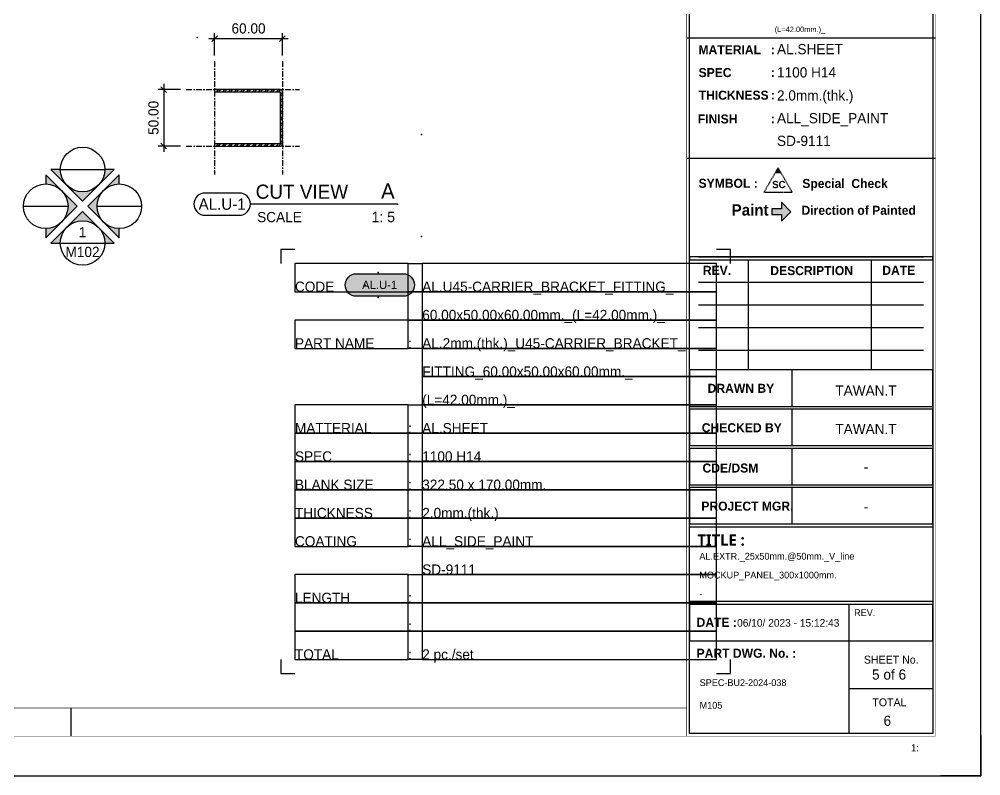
# Model space of a CAD drawing. Header units: millimetres. Extents: x -244126 to 368105, y -173968 to 259060.
# Drawn here: x 20532 to 21382, y 56397 to 57065 of the extents above; entities that cross this region are included whole.
import ezdxf
from ezdxf.enums import TextEntityAlignment as Align

# ---------------------------------------------------------------- set-up
doc = ezdxf.new("R2010")
doc.units = ezdxf.units.MM
doc.header["$MEASUREMENT"] = 0
for name, pattern in [('005_GG_TA_LINE', [13.75, 5, -1.25, 1.25, -1.25, 5]), ('ACAD_ISO04W100', [30, 24, -3, 0, -3]), ('BORDER2', [22.225, 6.35, -3.175, 6.35, -3.175, 0, -3.175]), ('CENTER', [2, 1.25, -0.25, 0.25, -0.25]), ('HIDDEN', [9.525, 6.35, -3.175]), ('TA_GL_000.00010', [0.000275, 0.0001, -2.5e-05, 2.5e-05, -2.5e-05, 0.0001]), ('TA_GL_005.00', [13.75, 5, -1.25, 1.25, -1.25, 5])]:
    doc.linetypes.add(name, pattern=pattern)
for name, color, linetype in [('000 - D I M 0.25', 6, 'Continuous'), ('000 - GRID', 8, 'CENTER'), ('000 - H A T C H', 8, 'Continuous'), ('000 - L I N E 0.1', 1, 'Continuous'), ('000 - SYMBOL CON', 1, 'Continuous'), ('000 - T E X T', 4, 'Continuous'), ('000 - TITLEBLOCK', 4, 'Continuous'), ('A04_TUBE SERIES', 7, 'Continuous'), ('FL-Support ii', 5, 'Continuous'), ('T E X T', 4, 'Continuous')]:
    doc.layers.add(name, color=color, linetype=linetype)
doc.styles.add('BROWALLIA', font='BrowalliaUPC.ttf')
doc.styles.add('Cetury Gothic', font='GOTHIC.TTF')
doc.styles.add('CORDIA', font='cordia.shx')
doc.styles.add('MtXpl_BrowalliaUPC', font='BrowalliaUPC.ttf')
doc.styles.add('MtXpl_Century_Gothic', font='GOTHICB.TTF')
doc.styles.add('MtXpl_Malgun_Gothic', font='malgunbd.ttf')
doc.styles.add('TA', font='Cordia New.ttf', dxfattribs={"height": 4.5})
doc.dimstyles.new('DIM E-E', dxfattribs={"dimscale": 2, "dimtxt": 0.18, "dimasz": 0.1, "dimexe": 0.1, "dimexo": 0.1, "dimgap": 0.09, "dimtad": 1, "dimtoh": 1, "dimzin": 0, "dimdsep": 46, "dimtxsty": 'CORDIA', "dimblk": 'OBLIQUE', "dimcen": 0.1, "dimdle": 0.1, "dimclrd": 40, "dimclre": 140, "dimclrt": 3, "dimadec": 0, "dimazin": 0, "dimtfac": 1, "dimtix": 1, "dimtmove": 2, "dimatfit": 3, "dimfxl": 1, "dimtolj": 1, "dimtzin": 0, "dimarcsym": 0})

# ---------------------------------------------------------------- blocks, each defined once
blk = doc.blocks.new('A$C829836ee')
for p in [(0, 3), (0, -3)]:
    blk.add_point(p)
blk = doc.blocks.new('*U4955')
at = {"layer": '000 - H A T C H'}
h = blk.add_hatch(color=250, dxfattribs=at)
h.dxf.hatch_style = 1
edge = h.paths.add_edge_path()
edge.add_arc((10.87, -3.8), 2, 90, 270, ccw=False)
edge.add_line((10.87, -1.8), (19.12, -1.8))
edge.add_arc((19.12, -3.8), 2, -90, 90, ccw=False)
edge.add_line((19.12, -5.8), (10.87, -5.8))
at = {"layer": '000 - SYMBOL CON', "color": 2}
blk.add_lwpolyline([(10.87, -5.8, -1), (10.87, -1.8), (19.12, -1.8, -1), (19.12, -5.8)], format="xyb", close=True, dxfattribs=at)
at = {"layer": 'A04_TUBE SERIES', "color": 3}
blk.add_point((12.41, -3.8), dxfattribs=at)
at = {"layer": 'Defpoints', "color": 250}
for points in [[(0, 2.5), (-2.5, 2.5), (-2.5, 0)], [(77, 0), (77, 2.5), (74.5, 2.5)], [(-2.5, -70), (-2.5, -72.5), (0, -72.5)], [(74.5, -72.5), (77, -72.5), (77, -70)]]:
    blk.add_lwpolyline(points, dxfattribs=at)
for points in [[(0, -5), (20, -5), (20, 0), (0, 0)], [(20, 0), (22.5, 0), (22.5, -5), (20, -5)], [(22.5, -5), (74.5, -5), (74.5, 0), (22.5, 0)], [(20, -5), (22.5, -5), (22.5, -10), (20, -10)], [(22.5, -10), (74.5, -10), (74.5, -5), (22.5, -5)], [(0, -15), (20, -15), (20, -10), (0, -10)], [(20, -10), (22.5, -10), (22.5, -15), (20, -15)], [(22.5, -15), (74.5, -15), (74.5, -10), (22.5, -10)], [(22.5, -20), (74.5, -20), (74.5, -15), (22.5, -15)], [(22.5, -25), (74.5, -25), (74.5, -20), (22.5, -20)], [(0, -30), (20, -30), (20, -25), (0, -25)], [(20, -25), (22.5, -25), (22.5, -30), (20, -30)], [(22.5, -30), (74.5, -30), (74.5, -25), (22.5, -25)], [(0, -35), (20, -35), (20, -30), (0, -30)], [(20, -30), (22.5, -30), (22.5, -35), (20, -35)], [(22.5, -35), (74.5, -35), (74.5, -30), (22.5, -30)], [(0, -40), (20, -40), (20, -35), (0, -35)], [(20, -35), (22.5, -35), (22.5, -40), (20, -40)], [(22.5, -40), (74.5, -40), (74.5, -35), (22.5, -35)], [(0, -45), (20, -45), (20, -40), (0, -40)], [(20, -40), (22.5, -40), (22.5, -45), (20, -45)], [(22.5, -45), (74.5, -45), (74.5, -40), (22.5, -40)], [(0, -50), (20, -50), (20, -45), (0, -45)], [(20, -45), (22.5, -45), (22.5, -50), (20, -50)], [(22.5, -50), (74.5, -50), (74.5, -45), (22.5, -45)], [(22.5, -55), (74.5, -55), (74.5, -50), (22.5, -50)], [(0, -60), (20, -60), (20, -55), (0, -55)], [(20, -55), (22.5, -55), (22.5, -60), (20, -60)], [(22.5, -60), (74.5, -60), (74.5, -55), (22.5, -55)], [(0, -65), (20, -65), (20, -60), (0, -60)], [(20, -60), (22.5, -60), (22.5, -65), (20, -65)], [(22.5, -65), (74.5, -65), (74.5, -60), (22.5, -60)], [(0, -70), (20, -70), (20, -65), (0, -65)], [(20, -65), (22.5, -65), (22.5, -70), (20, -70)], [(22.5, -70), (74.5, -70), (74.5, -65), (22.5, -65)]]:
    blk.add_lwpolyline(points, close=True, dxfattribs=at)
at = {"xscale": 0.7454636594928784, "yscale": 0.7454636594928784, "zscale": 0.7454636594928784}
blk.add_blockref('A$C829836ee', (14.71, -3.8), dxfattribs=at)
at = {"layer": '000 - T E X T', "linetype": 'BORDER2', "style": 'TA'}
for s, p in [('CODE', (0, -5)), ('PART NAME', (0, -15)), (':', (20, -15)), ('MATTERIAL', (0, -30)), (':', (20, -30)), ('SPEC', (0, -35)), (':', (20, -35)), ('BLANK SIZE', (0, -40)), (':', (20, -40)), ('THICKNESS', (0, -45)), (':', (20, -45)), ('COATING', (0, -50)), (':', (20, -50)), ('LENGTH', (0, -60)), (':', (20, -60)), (':', (20, -65)), ('TOTAL', (0, -70)), (':', (20, -70))]:
    blk.add_text(s, height=1.8, dxfattribs=at).set_placement(p)
at = {"layer": '000 - T E X T', "style": 'TA', "flags": 1}
blk.add_attdef('BLK_NAME', (1.99, 0.93), '', height=1.8, dxfattribs=at)
at = {"layer": '000 - T E X T', "style": 'MtXpl_BrowalliaUPC'}
blk.add_attdef('NO.CODE', text='', height=1.49, dxfattribs=at).set_placement((14.98, -3.76), align=Align.MIDDLE_CENTER)
at = {"layer": '000 - T E X T', "style": 'TA'}
for tag, p in [('CODE_VALUE_1', (22.5, -5)), ('CODE_VALUE_2', (22.5, -10)), ('PART_NAME_VALUE_1', (22.5, -15)), ('PART_NAME_VALUE_2', (22.5, -20)), ('PART_NAME_VALUE_3', (22.5, -25)), ('MATTERIAL_VALUE_1', (22.5, -30)), ('SPEC_VALUE', (22.5, -35)), ('BLANK_SIZE_VALUE', (22.5, -40)), ('THICKNESS_VALUE', (22.5, -45)), ('COATING_VALUE_1', (22.5, -50)), ('COATING_VALUE_2', (22.5, -55)), ('LENGTH_VALUE_1', (22.5, -60)), ('LENGTH_VALUE_2', (22.5, -65)), ('TOTAL_VALUE', (22.5, -70))]:
    blk.add_attdef(tag, p, '', height=1.8, dxfattribs=at)
blk = doc.blocks.new('A$Cfd196da9')
at = {"color": 0, "linetype": 'ByBlock', "const_width": 0.1}
blk.add_lwpolyline([(-143.5, -98), (96.5, -98), (96.5, 99), (-143.5, 99)], close=True, dxfattribs=at)
blk = doc.blocks.new('*U1676')
h = blk.add_hatch(color=150)
h.dxf.hatch_style = 1
h.paths.add_polyline_path([(1305.85, 537.41), (1302.96, 532.41), (1308.73, 532.41)])
at = {"layer": 'FL-Support ii'}
blk.add_hatch(color=1, dxfattribs=at).paths.add_polyline_path([(1308.82, 501.07), (1308.82, 506.9), (1317.17, 498.55), (1308.82, 490.2), (1308.82, 496.03), (1300.46, 496.03), (1300.46, 501.07)])
at = {"color": 3, "linetype": 'Continuous'}
for p, q in [((1445, 651.81), (1225, 651.81)), ((1445, 651.81), (1225, 651.81)), ((1445, 545.58), (1225, 545.58)), ((1279.52, 456.16), (1279.52, 358.66)), ((1387.98, 456.16), (1387.98, 358.66)), ((1235.52, 436.16), (1434.48, 436.16)), ((1318.09, 358.66), (1318.09, 326.52)), ((1318.09, 324.02), (1318.09, 291.88)), ((1318.09, 289.38), (1318.09, 257.23)), ((1318.09, 254.73), (1318.09, 222.59)), ((1368.49, 151.43), (1368.49, 119.29)), ((1368.49, 119.29), (1368.49, 37.5)), ((1368.49, 77.14), (1442.5, 77.14))]:
    blk.add_line(p, q, dxfattribs=at)
at = {"color": 8, "linetype": 'Continuous'}
for p, q in [((1235.52, 458.66), (1434.48, 458.66)), ((1235.52, 416.16), (1434.48, 416.16)), ((1235.52, 396.16), (1434.48, 396.16)), ((1235.52, 376.16), (1434.48, 376.16))]:
    blk.add_line(p, q, dxfattribs=at)
at = {"color": 150, "linetype": 'HIDDEN', "ltscale": 0.1}
blk.add_lwpolyline([(1293.35, 515.76), (1318.35, 515.76), (1305.85, 537.41), (1293.35, 515.76)], dxfattribs=at)
at = {"color": 3, "linetype": 'Continuous'}
for points in [[(1442.5, 456.16), (1442.5, 458.66), (1227.5, 458.66), (1227.5, 456.16)], [(1442.5, 326.52), (1442.5, 358.66), (1227.5, 358.66), (1227.5, 326.52)], [(1442.5, 291.88), (1442.5, 324.02), (1227.5, 324.02), (1227.5, 291.88)], [(1442.5, 257.23), (1442.5, 289.38), (1227.5, 289.38), (1227.5, 257.23)], [(1442.5, 222.59), (1442.5, 254.73), (1227.5, 254.73), (1227.5, 222.59)], [(1442.5, 220.09), (1442.5, 153.93), (1227.5, 153.93), (1227.5, 220.09)], [(1442.5, 119.29), (1442.5, 151.43), (1227.5, 151.43), (1227.5, 119.29)], [(1442.5, 119.29), (1442.5, 37.5), (1227.5, 37.5), (1227.5, 119.29)]]:
    blk.add_lwpolyline(points, close=True, dxfattribs=at)
blk.add_point((792.5, 652.5))
at = {"layer": '000 - L I N E 0.1', "color": 21, "linetype": 'Continuous'}
blk.add_lwpolyline([(1485, 35.6), (1485, 0), (1449.4, 0)], dxfattribs=at)
at = {"layer": '000 - T E X T', "color": 3}
blk.add_line((681.14, 35), (681.14, 60), dxfattribs=at)
at = {"layer": '000 - T E X T', "color": 3, "const_width": 0.5}
blk.add_lwpolyline([(1445, 35), (1225, 35), (1225, 1020), (1445, 1020)], close=True, dxfattribs=at)
at = {"layer": '000 - T E X T', "color": 3}
blk.add_lwpolyline([(1442.5, 37.5), (1227.5, 37.5), (1227.5, 1017.5), (1442.5, 1017.5)], close=True, dxfattribs=at)
at = {"layer": '000 - T E X T', "color": 3, "const_width": 0.5}
blk.add_lwpolyline([(25, 60), (1225, 60)], dxfattribs=at)
at = {"layer": '000 - TITLEBLOCK', "color": 250}
blk.add_lwpolyline([(0, 0), (1485, 0), (1485, 1050), (0, 1050)], close=True, dxfattribs=at)
at = {"layer": 'FL-Support ii', "color": 5}
blk.add_lwpolyline([(1308.82, 490.2), (1317.17, 498.55), (1308.82, 506.9), (1308.82, 501.07), (1300.46, 501.07), (1300.46, 496.03), (1308.82, 496.03)], close=True, dxfattribs=at)
at = {"layer": '000 - T E X T', "color": 3, "xscale": 5, "yscale": 5, "zscale": 5}
blk.add_blockref('A$Cfd196da9', (742.5, 525), dxfattribs=at)
at = {"color": 4, "style": 'Cetury Gothic'}
blk.add_text(' 1:', height=6.255, dxfattribs=at).set_placement((1420.99, 21.6))
at = {"color": 4, "style": 'TA'}
blk.add_attdef('PAPER_SIZE', text='', height=6.25, dxfattribs=at).set_placement((1421.5, 24.94), align=Align.MIDDLE_RIGHT)
blk.add_attdef('SCALE_SIZE', text='', height=6.25, dxfattribs=at).set_placement((1433.78, 25.07), align=Align.MIDDLE_LEFT)
at = {"layer": '000 - D I M 0.25', "color": 2, "insert": (1297.48, 505.12), "char_height": 10, "width": 335.5681, "attachment_point": 3, "style": 'BROWALLIA'}
blk.add_mtext('{\\fBrowalliaUPC|b1|i0|c222|p34;Paint}', dxfattribs=at)
at = {"layer": '000 - T E X T', "linetype": '005_GG_TA_LINE', "insert": (1267.13, 138.51), "char_height": 6.7192, "attachment_point": 1, "style": 'Cetury Gothic'}
blk.add_mtext(' 06/10/ 2023 - 15:12:43 ', dxfattribs=at)
at = {"layer": '000 - T E X T', "color": 250, "style": 'TA'}
for tag, height, p in [('SUPERLINK', 5, (43.16, 1039.41)), ('NAMEFILE', 5, (43.16, 1029.41)), ('SC', 100, (8.41, 938.03))]:
    blk.add_attdef(tag, text='', height=height, dxfattribs=at).set_placement(p, align=Align.MIDDLE_LEFT)
at = {"layer": '000 - T E X T', "color": 4, "style": 'TA'}
for tag, height, p in [('NAME_JOB_1', 5, (1309.16, 845.63)), ('NAME_JOB_2', 5, (1309.16, 834.72)), ('NAME_PROJECT_1', 7.5, (1234.52, 797.42)), ('NAME_PROJECT_2', 7.5, (1234.52, 778.92)), ('NAME_PROJECT_3', 7.5, (1234.52, 760.42)), ('CODE_VALUE_1', 4.75, (1302.87, 722.8)), ('CODE_VALUE_2', 4.75, (1302.87, 707.8)), ('PART_NAME_VALUE_1', 4.75, (1302.87, 689.69)), ('PART_NAME_VALUE_2', 4.75, (1302.87, 674.69)), ('PART_NAME_VALUE_3', 4.75, (1302.87, 659.69)), ('MATTERIAL_VALUE_1', 9, (1304.89, 642.26)), ('SPEC_VALUE', 9, (1304.89, 621.71)), ('THICKNESS_VALUE', 9, (1304.89, 601.32)), ('COATING_VALUE_1', 9, (1304.89, 581.25)), ('COATING_VALUE_2', 9, (1304.89, 561.18)), ('NAME_TITLE_1', 6, (1236.27, 194.04)), ('NAME_TITLE_2', 6, (1236.27, 177.39)), ('NAME_TITLE_3', 6, (1236.27, 160.74)), ('DRAWING_NO1', 6, (1236.53, 82.29)), ('DRAWING_NO2', 6, (1236.53, 62.29))]:
    blk.add_attdef(tag, text='', height=height, dxfattribs=at).set_placement(p, align=Align.MIDDLE_LEFT)
for tag, p in [('NAME_DAFT', (1383.53, 340.54)), ('NAME_CHECKED', (1383.53, 306.49)), ('NAME_DESIGNER', (1383.53, 273.03)), ('NAME_DESIGN_MGR', (1383.53, 237.79))]:
    blk.add_attdef(tag, text='', height=9, dxfattribs=at).set_placement(p, align=Align.MIDDLE_CENTER)
for tag, p, height in [('REV', (1383.82, 125.62), 9.38), ('NAME_REMARK', (138.21, 43.26), 10)]:
    blk.add_attdef(tag, p, '', height=height, dxfattribs=at)
at = {"layer": '000 - T E X T', "color": 4, "style": 'Cetury Gothic'}
for tag, p in [('SHEET_NO.', (1403.95, 84.99)), ('TOTAL_SHEET_NO.', (1402.41, 44.1))]:
    blk.add_attdef(tag, text='', height=9, dxfattribs=at).set_placement(p, align=Align.CENTER)
at = {"layer": 'T E X T', "color": 4, "linetype": '005_GG_TA_LINE'}
for s, height, style, p in [('MATERIAL', 8, 'MtXpl_Century_Gothic', (1235.49, 637.74)), (':', 8, 'MtXpl_Century_Gothic', (1299.55, 637.74)), ('SPEC', 8, 'MtXpl_Century_Gothic', (1235.57, 617.54)), (':', 8, 'MtXpl_Century_Gothic', (1299.55, 617.74)), ('THICKNESS', 8, 'MtXpl_Century_Gothic', (1235.67, 597.54)), (':', 8, 'MtXpl_Century_Gothic', (1299.55, 597.74)), ('FINISH', 8, 'MtXpl_Century_Gothic', (1234.86, 576.53)), (':', 8, 'MtXpl_Century_Gothic', (1299.55, 576.73)), ('SYMBOL :', 8, 'MtXpl_Century_Gothic', (1235.57, 519.67)), ('Special  Check', 8, 'MtXpl_Century_Gothic', (1327.25, 519.52)), ('Direction of Painted', 8, 'MtXpl_Century_Gothic', (1326.55, 495.81)), ('REV.', 8, 'MtXpl_Century_Gothic', (1239.38, 442.73)), ('DESCRIPTION', 8, 'MtXpl_Century_Gothic', (1298.98, 442.52)), ('DATE', 8, 'MtXpl_Century_Gothic', (1397.95, 442.73)), ('DRAWN BY', 8, 'MtXpl_Century_Gothic', (1243.57, 338.45)), ('CHECKED BY', 8, 'MtXpl_Century_Gothic', (1238.41, 303.6)), ('CDE/DSM', 8, 'MtXpl_Century_Gothic', (1239.06, 268)), ('PROJECT MGR.', 8, 'MtXpl_Century_Gothic', (1238.01, 234.31)), ('TITLE :', 10, 'MtXpl_Malgun_Gothic', (1234.5, 203.31)), ('REV.', 6, 'Cetury Gothic', (1373.06, 141.16)), ('DATE :', 8, 'MtXpl_Century_Gothic', (1233.81, 131.61)), ('PART DWG. No. :', 8, 'MtXpl_Century_Gothic', (1233.82, 104.31)), ('SHEET No.', 7, 'Cetury Gothic', (1381.7, 99.12)), ('TOTAL', 7, 'Cetury Gothic', (1389.2, 61.41))]:
    blk.add_text(s, height=height, dxfattribs=dict(at, style=style)).set_placement(p)
at = {"layer": 'T E X T', "color": 150, "insert": (1300.61, 525.78), "char_height": 6.4, "attachment_point": 1, "style": 'Cetury Gothic'}
blk.add_mtext('{\\fCentury Gothic|b1|i0|c0|p34;SC}', dxfattribs=at)
blk = doc.blocks.new('*U301')
at = {"color": 3}
blk.add_point((0, -50), dxfattribs=at)
at = {"layer": '000 - GRID', "color": 0, "linetype": 'ByBlock'}
blk.add_line((0, 25), (0, -75), dxfattribs=at)
at = {"layer": '000 - GRID', "color": 0}
blk.add_point((0, 0), dxfattribs=at)
at = {"style": 'TA', "flags": 1}
blk.add_attdef('LOCATION', (6, 6), '', height=4.5, dxfattribs=at)
blk = doc.blocks.new('_Oblique')
at = {"color": 0, "linetype": 'ByBlock', "lineweight": -2}
blk.add_line((-0.5, -0.5), (0.5, 0.5), dxfattribs=at)
blk = doc.blocks.new('*D4463')
at = {"layer": 'A04_TUBE SERIES', "color": 40, "lineweight": -2, "transparency": 16777216}
blk.add_line((20699.31, 57048.3), (20769.31, 57048.3), dxfattribs=at)
at = {"layer": 'A04_TUBE SERIES', "color": 140, "linetype": 'ACAD_ISO04W100', "lineweight": -2, "transparency": 16777216}
for p, q in [((20704.31, 57033.3), (20704.31, 57053.3)), ((20764.31, 57033.3), (20764.31, 57053.3))]:
    blk.add_line(p, q, dxfattribs=at)
at = {"layer": 'Defpoints', "color": 0, "transparency": 16777216}
for p in [(20764.31, 57048.3), (20704.31, 57028.3), (20764.31, 57028.3)]:
    blk.add_point(p, dxfattribs=at)
at = {"layer": 'A04_TUBE SERIES', "color": 40, "lineweight": -2, "transparency": 16777216, "xscale": 5, "yscale": 5, "zscale": 5, "rotation": 180}
blk.add_blockref('_Oblique', (20704.31, 57048.3), dxfattribs=at)
at = {"layer": 'A04_TUBE SERIES', "color": 40, "lineweight": -2, "transparency": 16777216, "xscale": 5, "yscale": 5, "zscale": 5}
blk.add_blockref('_Oblique', (20764.31, 57048.3), dxfattribs=at)
at = {"layer": 'A04_TUBE SERIES', "color": 3, "transparency": 16777216, "insert": (20734.31, 57057.3), "char_height": 9, "attachment_point": 5, "style": 'CORDIA'}
blk.add_mtext('\\A1;60.00', dxfattribs=at)
blk = doc.blocks.new('*D4464')
at = {"layer": 'A04_TUBE SERIES', "color": 140, "linetype": 'ACAD_ISO04W100', "lineweight": -2, "transparency": 16777216}
for p, q in [((20674.31, 57003.3), (20654.31, 57003.3)), ((20674.31, 56953.3), (20654.31, 56953.3))]:
    blk.add_line(p, q, dxfattribs=at)
at = {"layer": 'A04_TUBE SERIES', "color": 40, "lineweight": -2, "transparency": 16777216}
blk.add_line((20659.31, 57008.3), (20659.31, 56948.3), dxfattribs=at)
at = {"layer": 'Defpoints', "color": 0, "transparency": 16777216}
for p in [(20679.31, 57003.3), (20659.31, 56953.3), (20679.31, 56953.3)]:
    blk.add_point(p, dxfattribs=at)
at = {"layer": 'A04_TUBE SERIES', "color": 40, "lineweight": -2, "transparency": 16777216, "xscale": 5, "yscale": 5, "zscale": 5}
for p, rotation in [((20659.31, 57003.3), 90), ((20659.31, 56953.3), 270)]:
    blk.add_blockref('_Oblique', p, dxfattribs=dict(at, rotation=rotation))
at = {"layer": 'A04_TUBE SERIES', "color": 3, "transparency": 16777216, "insert": (20650.31, 56978.3), "char_height": 9, "attachment_point": 5, "rotation": 90, "style": 'CORDIA'}
blk.add_mtext('\\A1;50.00', dxfattribs=at)
blk = doc.blocks.new('A$C2FD3211E')
h = blk.add_hatch(color=2)
h.paths.add_polyline_path([(2.01, 7.26, -0.198912), (2.84, 5.25), (4.02, 5.25)])
h.paths.add_polyline_path([(-2.01, 7.26), (-4.02, 5.25), (-2.84, 5.25, -0.198912)])
h.paths.add_polyline_path([(0, 9.27), (-2.01, 7.26, -0.198912), (0, 8.09, -0.198912), (2.01, 7.26)])
at = {"color": 2}
blk.add_lwpolyline([(2.84, 5.25), (4.02, 5.25), (0, 9.27), (-4.02, 5.25), (-2.84, 5.25)], dxfattribs=at)
blk = doc.blocks.new('A$C66cdf1b7')
at = {"color": 2}
for p, q in [((-3.94, 6.5), (3.94, 6.5)), ((-10.44, 0), (-2.56, 0)), ((2.56, 0), (10.44, 0)), ((-3.94, -6.5), (3.94, -6.5))]:
    blk.add_line(p, q, dxfattribs=at)
for centre in [(0, 6.5), (0, 6.5), (-6.5, 0), (-6.5, 0), (6.5, 0), (6.5, 0), (0, -6.5), (0, -6.5)]:
    blk.add_circle(centre, 3.94, dxfattribs=at)
at = {"color": 3, "xscale": 1.387206065883648, "yscale": 1.387206065883648, "zscale": 1.387206065883648}
for p, rotation in [((-13.78, 0), 270), ((0, 13.78), 180), ((13.78, 0), 89.99999999999997)]:
    blk.add_blockref('A$C2FD3211E', p, dxfattribs=dict(at, rotation=rotation))
blk.add_blockref('A$C2FD3211E', (0, -13.78), dxfattribs=at)
at = {"color": 0, "style": 'Cetury Gothic'}
for tag, p in [('ELE3', (0, 8.42)), ('ELE3_DRAWING', (0, 4.93)), ('ELE2', (-6.5, 1.93)), ('ELE4', (6.5, 1.93)), ('ELE2_DRAWING', (-6.5, -1.57)), ('ELE4_DRAWING', (6.5, -1.57)), ('ELE1', (0, -4.57)), ('ELE1_DRAWING', (0, -8.07))]:
    blk.add_attdef(tag, text='', height=1.8, dxfattribs=at).set_placement(p, align=Align.MIDDLE_CENTER)
blk = doc.blocks.new('*U875')
at = {"color": 4}
blk.add_line((-4.26, 5.7), (-30.26, 5.7), dxfattribs=at)
at = {"linetype": 'TA_GL_000.00010'}
blk.add_point((0, 18), dxfattribs=at)
for p in [(-4.26, 5.7), (0, 0)]:
    blk.add_point(p)
at = {"layer": '000 - SYMBOL CON', "color": 0, "linetype": 'ByBlock'}
blk.add_lwpolyline([(-38.3, 7.66, 0.414214), (-40.26, 5.7, 0.414214), (-38.3, 3.74), (-32.22, 3.74, 0.414214), (-30.26, 5.7, 0.414214), (-32.22, 7.66)], format="xyb", close=True, dxfattribs=at)
at = {"color": 4, "linetype": 'BORDER2', "style": 'Cetury Gothic'}
blk.add_text('SCALE', height=1.8, dxfattribs=at).set_placement((-29.07, 2.51))
at = {"color": 0, "style": 'TA'}
for tag, p in [('HEADING2', (-29.33, 10.65)), ('HEADING', (-29.33, 6.65))]:
    blk.add_attdef(tag, p, '', height=2.5, dxfattribs=at)
for tag, height, p in [('LO', 2.7, (-4.76, 6.65)), ('SC', 1.85, (-4.7, 2.51))]:
    blk.add_attdef(tag, text='', height=height, dxfattribs=at).set_placement(p, align=Align.RIGHT)
at = {"layer": '000 - T E X T', "color": 0, "style": 'MtXpl_BrowalliaUPC'}
blk.add_attdef('NO.CODE', text='', height=2, dxfattribs=at).set_placement((-35.26, 5.7), align=Align.MIDDLE_CENTER)

msp = doc.modelspace()

# ---------------------------------------------------------------- hatches: boundary and pattern name
at = {"layer": '000 - H A T C H'}
h = msp.add_hatch(dxfattribs=at)
h.set_pattern_fill('ANSI32', color=8, scale=10)
h.set_pattern_definition([(45, (5484.7806, -1776.0564), (-2.65165043, 2.65165043), []), (45, (5486.5484, -1776.0564), (-2.65165043, 2.65165043), [])])
edge = h.paths.add_edge_path()
edge.add_line((20704.31493, 57001.30292), (20762.31493, 57001.30292))
edge.add_line((20762.31493, 57001.30292), (20762.31493, 56955.30292))
edge.add_line((20762.31493, 56955.30292), (20704.31493, 56955.30292))
edge.add_line((20704.31493, 56955.30292), (20704.31493, 56953.30292))
edge.add_line((20704.31493, 56953.30292), (20762.31493, 56953.30292))
edge.add_arc((20762.31493, 56955.30292), 2, 270, 360)
edge.add_line((20764.31493, 56955.30292), (20764.31493, 57001.30292))
edge.add_arc((20762.31493, 57001.30292), 2, 0, 90)
edge.add_line((20762.31493, 57003.30292), (20704.31493, 57003.30292))
edge.add_line((20704.31493, 57003.30292), (20704.31493, 57001.30292))

# ---------------------------------------------------------------- linework, layer by layer
at = {"layer": 'A04_TUBE SERIES', "color": 3}
msp.add_lwpolyline([(20704.31493, 57001.30292), (20762.31493, 57001.30292), (20762.31493, 56955.30292), (20704.31493, 56955.30292), (20704.31493, 56953.30292), (20762.31493, 56953.30292, 0.414213562), (20764.31493, 56955.30292), (20764.31493, 57001.30292, 0.414213562), (20762.31493, 57003.30292), (20704.31493, 57003.30292)], format="xyb", close=True, dxfattribs=at)

# ---------------------------------------------------------------- block references
ref = msp.add_blockref('*U1676', (19896.53127, 56396.7919))
ref.add_attrib('PART_NAME_VALUE_3', '(L=42.00mm.)_', dxfattribs={"layer": '000 - T E X T', "color": 4, "height": 4.75, "style": 'TA'}).set_placement((21199.40258, 57056.47776), align=Align.MIDDLE_LEFT)
ref.add_attrib('MATTERIAL_VALUE_1', 'AL.SHEET', dxfattribs={"layer": '000 - T E X T', "color": 4, "height": 9, "style": 'TA'}).set_placement((21201.42342, 57039.05063), align=Align.MIDDLE_LEFT)
ref.add_attrib('SPEC_VALUE', '1100 H14', dxfattribs={"layer": '000 - T E X T', "color": 4, "height": 9, "style": 'TA'}).set_placement((21201.42342, 57018.50218), align=Align.MIDDLE_LEFT)
ref.add_attrib('THICKNESS_VALUE', '2.0mm.(thk.)', dxfattribs={"layer": '000 - T E X T', "color": 4, "height": 9, "style": 'TA'}).set_placement((21201.42342, 56998.11301), align=Align.MIDDLE_LEFT)
ref.add_attrib('COATING_VALUE_1', 'ALL_SIDE_PAINT', dxfattribs={"layer": '000 - T E X T', "color": 4, "height": 9, "style": 'TA'}).set_placement((21201.42342, 56978.04243), align=Align.MIDDLE_LEFT)
ref.add_attrib('COATING_VALUE_2', 'SD-9111', dxfattribs={"layer": '000 - T E X T', "color": 4, "height": 9, "style": 'TA'}).set_placement((21201.42342, 56957.97184), align=Align.MIDDLE_LEFT)
ref.add_attrib('NAME_DAFT', 'TAWAN.T', dxfattribs={"layer": '000 - T E X T', "color": 4, "height": 9, "style": 'TA'}).set_placement((21280.05871, 56737.33209), align=Align.MIDDLE_CENTER)
ref.add_attrib('NAME_CHECKED', 'TAWAN.T', dxfattribs={"layer": '000 - T E X T', "color": 4, "height": 9, "style": 'TA'}).set_placement((21280.05871, 56703.27982), align=Align.MIDDLE_CENTER)
ref.add_attrib('NAME_DESIGNER', '-', dxfattribs={"layer": '000 - T E X T', "color": 4, "height": 9, "style": 'TA'}).set_placement((21280.05871, 56669.82005), align=Align.MIDDLE_CENTER)
ref.add_attrib('NAME_DESIGN_MGR', '-', dxfattribs={"layer": '000 - T E X T', "color": 4, "height": 9, "style": 'TA'}).set_placement((21280.05871, 56634.5828), align=Align.MIDDLE_CENTER)
ref.add_attrib('NAME_TITLE_1', 'AL.EXTR._25x50mm.@50mm._V_line', dxfattribs={"layer": '000 - T E X T', "color": 4, "height": 6, "style": 'TA'}).set_placement((21132.79765, 56590.83524), align=Align.MIDDLE_LEFT)
ref.add_attrib('NAME_TITLE_2', 'MOCKUP_PANEL_300x1000mm.', dxfattribs={"layer": '000 - T E X T', "color": 4, "height": 6, "style": 'TA'}).set_placement((21132.79765, 56574.18524), align=Align.MIDDLE_LEFT)
ref.add_attrib('NAME_TITLE_3', '-', dxfattribs={"layer": '000 - T E X T', "color": 4, "height": 6, "style": 'TA'}).set_placement((21132.79765, 56557.53524), align=Align.MIDDLE_LEFT)
ref.add_attrib('DRAWING_NO1', 'SPEC-BU2-2024-038', dxfattribs={"layer": '000 - T E X T', "color": 4, "height": 6, "style": 'TA'}).set_placement((21133.05845, 56479.08034), align=Align.MIDDLE_LEFT)
ref.add_attrib('DRAWING_NO2', 'M105', dxfattribs={"layer": '000 - T E X T', "color": 4, "height": 6, "style": 'TA'}).set_placement((21133.05845, 56459.07814), align=Align.MIDDLE_LEFT)
ref.add_attrib('SHEET_NO.', '5 of 6', dxfattribs={"layer": '000 - T E X T', "color": 4, "height": 9, "style": 'Cetury Gothic'}).set_placement((21300.47863, 56481.78626), align=Align.CENTER)
ref.add_attrib('TOTAL_SHEET_NO.', '6', dxfattribs={"layer": '000 - T E X T', "color": 4, "height": 9, "style": 'Cetury Gothic'}).set_placement((21298.94588, 56440.8915), align=Align.CENTER)
at = {"layer": '000 - GRID', "linetype": 'TA_GL_005.00'}
for p in [(20704.31493, 57003.30292), (20764.31493, 57003.30292)]:
    msp.add_blockref('*U301', p, dxfattribs=at)
at = {"layer": '000 - GRID', "linetype": 'TA_GL_005.00', "rotation": 90}
for p in [(20704.31493, 57003.30292), (20704.31493, 56953.30292)]:
    msp.add_blockref('*U301', p, dxfattribs=at)
at = {"layer": '000 - T E X T', "xscale": 5, "yscale": 5, "zscale": 5}
for name, p, values in [('*U875', (20887.28839, 56873.54588), {'NO.CODE': 'AL.U-1', 'HEADING': 'CUT VIEW', 'LO': 'A', 'SC': '1: 5'}), ('A$C66cdf1b7', (20587.59294, 56900.15246), {'ELE1': '1', 'ELE1_DRAWING': 'M102'}), ('*U4955', (20775.33833, 56849.56205), {'NO.CODE': 'AL.U-1', 'CODE_VALUE_1': 'AL.U45-CARRIER_BRACKET_FITTING_', 'CODE_VALUE_2': '60.00x50.00x60.00mm._(L=42.00mm.)_', 'PART_NAME_VALUE_1': 'AL.2mm.(thk.)_U45-CARRIER_BRACKET_', 'PART_NAME_VALUE_2': 'FITTING_60.00x50.00x60.00mm._', 'PART_NAME_VALUE_3': '(L=42.00mm.)_', 'MATTERIAL_VALUE_1': 'AL.SHEET', 'SPEC_VALUE': '1100 H14', 'BLANK_SIZE_VALUE': '322.50 x 170.00mm.', 'THICKNESS_VALUE': '2.0mm.(thk.)', 'COATING_VALUE_1': 'ALL_SIDE_PAINT', 'COATING_VALUE_2': 'SD-9111', 'TOTAL_VALUE': '2 pc./set'})]:
    msp.add_blockref(name, p, dxfattribs=at).add_auto_attribs(values)

# ---------------------------------------------------------------- dimensions: what is measured, and where the dimension line sits
at = {"layer": 'A04_TUBE SERIES', "color": 3}
dim = msp.add_linear_dim(base=(20764.31493, 57048.30292), p1=(20704.31493, 57028.30292), p2=(20764.31493, 57028.30292), dimstyle='DIM E-E', override={"dimscale": 50}, dxfattribs=at)
dim.commit()
dim.dimension.update_dxf_attribs({"geometry": '*D4463', "text_midpoint": (20734.31493, 57057.30292)})
dim = msp.add_linear_dim(base=(20659.31493, 56953.30292), p1=(20679.31493, 57003.30292), p2=(20679.31493, 56953.30292), angle=90, dimstyle='DIM E-E', override={"dimscale": 50}, dxfattribs=at)
dim.commit()
dim.dimension.update_dxf_attribs({"geometry": '*D4464', "text_midpoint": (20650.31493, 56978.30292)})

doc.saveas('drawing.dxf')
